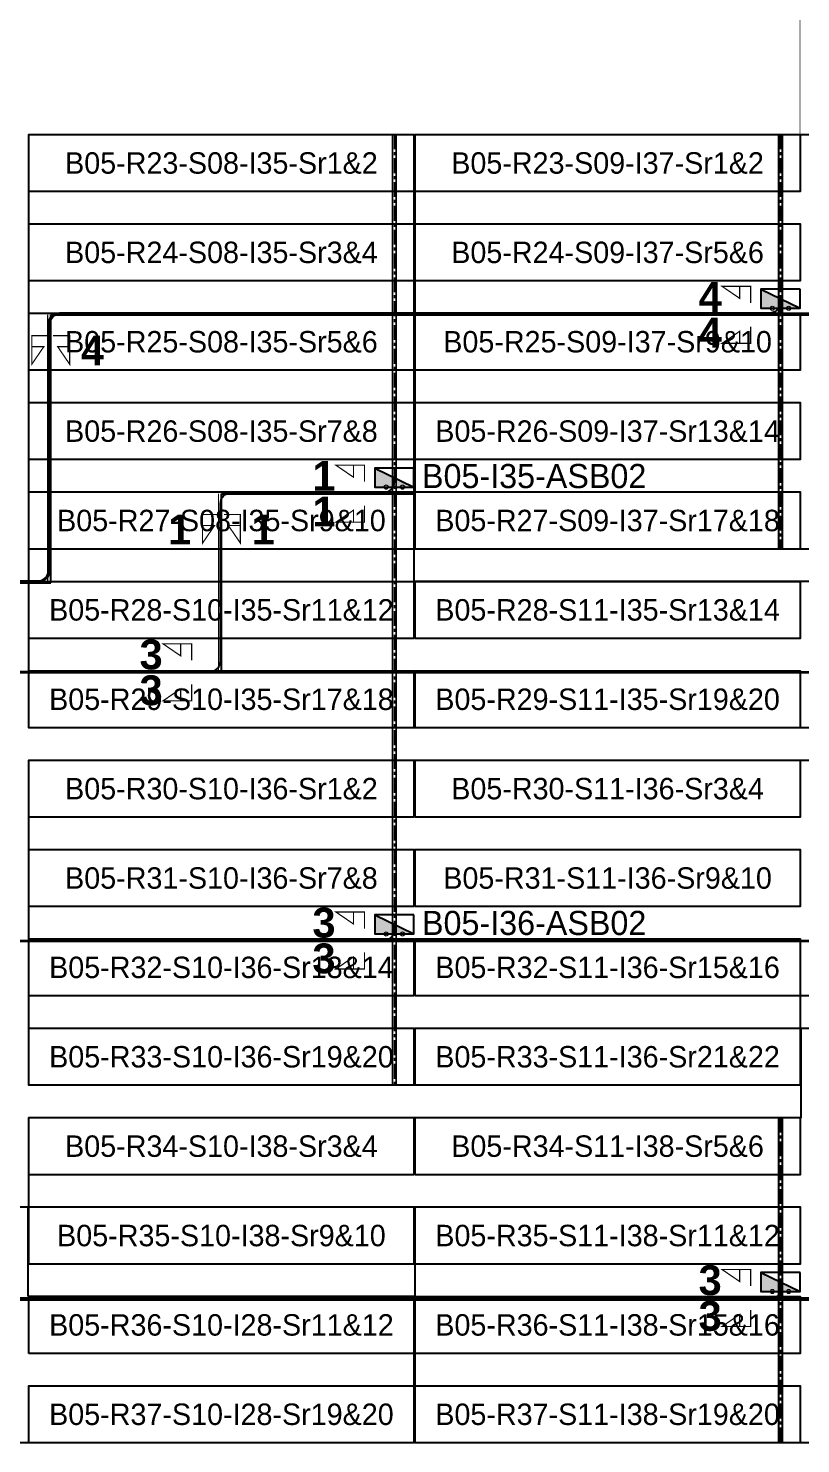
# Model space of a CAD drawing. Header units: metres. Extents: x 529746 to 530334, y 2675217 to 2675499.
# Drawn here: x 530042.3 to 530107.1, y 2675216.7 to 2675335.5 of the extents above; entities that cross this region are included whole.
import ezdxf
from ezdxf.enums import TextEntityAlignment as Align

# ---------------------------------------------------------------- set-up
doc = ezdxf.new("R2010")
doc.units = ezdxf.units.M
doc.linetypes.add('CENTER', pattern=[2, 1.25, -0.25, 0.25, -0.25])
doc.layers.add('Boundary-12.5 MW Block', color=6, linetype='Continuous', lineweight=9)
doc.layers.add('PILE', color=1, linetype='Continuous', lineweight=15)
for name, color, linetype in [('DC Trench BL-05', 40, 'Continuous'), ('E-Inverter Grouping', 2, 'Continuous'), ('Inverter Block-05', 7, 'Continuous'), ('LT Cable(AG) INV to LT Panel BL-05', 2, 'Continuous'), ('Messenger Wire Block-05 (Master Path)', 30, 'Continuous'), ('Messenger Wire Block-05 (MW Path)', 191, 'Continuous'), ('MMS Table Block-05', 8, 'Continuous'), ('Plan Line - DC BL-05', 40, 'Continuous'), ('Section Marking BL-05', 2, 'Continuous')]:
    doc.layers.add(name, color=color, linetype=linetype)
doc.styles.add('BoldTextStyle', font='arialbd.ttf')
doc.styles.get("Standard").update_dxf_attribs({"font": 'Adani Regular.ttf'})

# ---------------------------------------------------------------- blocks, each defined once
blk = doc.blocks.new('MMS Table (32.292 x 4.788)')
at = {"color": 0}
blk.add_lwpolyline([(0, -0.002), (0, 4.786), (32.292, 4.786), (32.292, -0.002)], close=True, dxfattribs=at)
at = {"color": 7}
blk.add_attdef('ID1', text='', height=1.8, dxfattribs=at).set_placement((16.146, 2.392), align=Align.MIDDLE_CENTER)
blk = doc.blocks.new('Inverter Block')
h = blk.add_hatch(color=0)
h.dxf.hatch_style = 1
h.paths.add_polyline_path([(-1.46, 2.27), (-1.46, 0.85), (1.46, 0.85)])
at = {"color": 0}
blk.add_lwpolyline([(1.46, 2.27), (-1.46, 2.27), (-1.46, 0.85), (1.46, 0.85)], close=True, dxfattribs=at)
blk.add_lwpolyline([(-1.46, 2.27), (1.46, 0.85)], dxfattribs=at)
at = {"layer": 'PILE'}
for centre in [(-0.61, 0.85), (0.61, 0.85)]:
    blk.add_circle(centre, 0.156, dxfattribs=at)
at = {"color": 7}
blk.add_attdef('ID', (-1.46, 3.01), '', height=1.8, dxfattribs=at)

msp = doc.modelspace()

# ---------------------------------------------------------------- linework, layer by layer
at = {"layer": 'Boundary-12.5 MW Block', "const_width": 0.05}
msp.add_lwpolyline([(529750.79, 2675486.79), (529745.89, 2675486.79), (529745.89, 2675499.08), (529972.54, 2675499.08), (529972.54, 2675484.08), (530107, 2675484.08), (530107, 2675326.58), (530333.75, 2675326.58), (530333.75, 2675216.79), (529750.79, 2675216.79)], close=True, dxfattribs=at)
at = {"layer": 'DC Trench BL-05', "color": 40, "const_width": 0.15}
for points in [[(530073.12, 2675326.58), (530072.82, 2675326.58), (530072.82, 2675246.79), (530073.12, 2675246.79)], [(530105.51, 2675326.58), (530105.21, 2675326.58), (530105.21, 2675291.79), (530105.51, 2675291.79)], [(530105.51, 2675244.08), (530105.21, 2675244.08), (530105.21, 2675216.79), (530105.51, 2675216.79)]]:
    msp.add_lwpolyline(points, close=True, dxfattribs=at)
at = {"layer": 'E-Inverter Grouping'}
for points in [[(530139.4, 2675276.79), (530042.32, 2675276.79), (530042.32, 2675326.58), (530074.61, 2675326.58), (530074.61, 2675289.08), (530139.4, 2675289.08)], [(530139.4, 2675274.08), (530139.4, 2675254.29), (530107, 2675254.29), (530107, 2675246.79), (530042.32, 2675246.79), (530042.32, 2675274.08)], [(530139.4, 2675216.79), (530074.71, 2675216.79), (530074.71, 2675231.79), (530042.32, 2675231.79), (530042.32, 2675244.08), (530107.1, 2675244.08), (530107.1, 2675251.58), (530139.4, 2675251.58)]]:
    msp.add_lwpolyline(points, close=True, dxfattribs=at)
at = {"layer": 'E-Inverter Grouping', "color": 3}
for points in [[(530139.4, 2675291.79), (530074.71, 2675291.79), (530074.71, 2675326.58), (530139.4, 2675326.58)], [(530042.22, 2675229.08), (530074.61, 2675229.08), (530074.61, 2675216.79), (529945.14, 2675216.79), (529945.14, 2675229.08), (529977.54, 2675229.08), (529977.54, 2675236.58), (530042.22, 2675236.58)]]:
    msp.add_lwpolyline(points, close=True, dxfattribs=at)
at = {"layer": 'LT Cable(AG) INV to LT Panel BL-05', "color": 5}
for points in [[(530004.71, 2675308.49), (530000.04, 2675308.49, 0.07041), (529999.79, 2675308.45), (529998.52, 2675308.09, -0.07041), (529998.27, 2675308.05), (529994.63, 2675308.05, 0.414214), (529993.73, 2675307.15), (529993.73, 2675290.88, 0.02076), (529993.73, 2675290.81), (529993.84, 2675289.56, -0.02076), (529993.84, 2675289.49), (529993.84, 2675289.04), (530043.15, 2675289.04, 0.414214), (530044.05, 2675289.94), (530044.05, 2675310.64, -0.414214), (530044.95, 2675311.54), (530298.82, 2675311.54, 0.414214), (530299.72, 2675312.44), (530299.72, 2675312.69)], [(530004.72, 2675308.47), (530000.05, 2675308.47, 0.07041), (529999.8, 2675308.43), (529998.53, 2675308.06, -0.07041), (529998.28, 2675308.03), (529994.66, 2675308.03, 0.414214), (529993.76, 2675307.13), (529993.76, 2675290.88, 0.02076), (529993.76, 2675290.81), (529993.86, 2675289.56, -0.02076), (529993.87, 2675289.49), (529993.87, 2675289.06), (530043.13, 2675289.06, 0.414214), (530044.03, 2675289.96), (530044.03, 2675310.66, -0.414214), (530044.93, 2675311.56), (530234.03, 2675311.56, 0.414214), (530234.93, 2675312.46), (530234.93, 2675312.69)], [(530004.72, 2675308.44), (530000.06, 2675308.44, 0.07041), (529999.81, 2675308.41), (529998.53, 2675308.04, -0.07041), (529998.28, 2675308), (529994.68, 2675308, 0.414214), (529993.78, 2675307.1), (529993.78, 2675290.88, 0.02076), (529993.78, 2675290.81), (529993.89, 2675289.56, -0.02076), (529993.89, 2675289.49), (529993.89, 2675289.09), (530043.1, 2675289.09, 0.414214), (530044, 2675289.99), (530044, 2675310.69, -0.414214), (530044.9, 2675311.59), (530169.25, 2675311.59, 0.414214), (530170.15, 2675312.49), (530170.15, 2675312.69)], [(530004.73, 2675308.42), (530000.07, 2675308.42, 0.07041), (529999.82, 2675308.38), (529998.53, 2675308.01, -0.07041), (529998.28, 2675307.98), (529994.71, 2675307.98, 0.414214), (529993.81, 2675307.08), (529993.81, 2675290.89, 0.02076), (529993.81, 2675290.81), (529993.91, 2675289.56, -0.02076), (529993.92, 2675289.49), (529993.92, 2675289.11), (530043.08, 2675289.11, 0.414214), (530043.98, 2675290.01), (530043.98, 2675310.71, -0.414214), (530044.88, 2675311.61), (530104.46, 2675311.61, 0.414214), (530105.36, 2675312.51), (530105.36, 2675312.69)], [(530000.49, 2675308.68), (529999.98, 2675308.68, 0.07041), (529999.73, 2675308.64), (529998.5, 2675308.29, -0.07041), (529998.25, 2675308.25), (529994.43, 2675308.25, 0.414214), (529993.53, 2675307.35), (529993.53, 2675290.87, 0.02076), (529993.53, 2675290.8), (529993.64, 2675289.55, -0.02076), (529993.64, 2675289.48), (529993.64, 2675229.74, 0.414214), (529994.54, 2675228.84), (530104.46, 2675228.84, 0.414214), (530105.36, 2675229.74), (530105.36, 2675230.19)], [(530000.51, 2675308.63), (529999.99, 2675308.63, 0.07041), (529999.74, 2675308.6), (529998.5, 2675308.24, -0.07041), (529998.25, 2675308.2), (529994.48, 2675308.2, 0.414214), (529993.58, 2675307.3), (529993.58, 2675290.88, 0.02076), (529993.58, 2675290.8), (529993.69, 2675289.55, -0.02076), (529993.69, 2675289.48), (529993.69, 2675259.79, 0.414214), (529994.59, 2675258.89), (530266.42, 2675258.89, 0.414214), (530267.32, 2675259.79), (530267.32, 2675260.19)], [(530000.52, 2675308.61), (530000, 2675308.61, 0.07041), (529999.75, 2675308.57), (529998.51, 2675308.21, -0.07041), (529998.26, 2675308.18), (529994.51, 2675308.18, 0.414214), (529993.61, 2675307.28), (529993.61, 2675290.88, 0.02076), (529993.61, 2675290.8), (529993.71, 2675289.56, -0.02076), (529993.72, 2675289.48), (529993.72, 2675259.81, 0.414214), (529994.62, 2675258.91), (530169.25, 2675258.91, 0.414214), (530170.15, 2675259.81), (530170.15, 2675260.19)], [(530002.52, 2675308.58), (530000.01, 2675308.58, 0.07041), (529999.76, 2675308.55), (529998.51, 2675308.19, -0.07041), (529998.26, 2675308.15), (529994.53, 2675308.15, 0.414214), (529993.63, 2675307.25), (529993.63, 2675290.88, 0.02076), (529993.63, 2675290.8), (529993.74, 2675289.56, -0.02076), (529993.74, 2675289.48), (529993.74, 2675259.84, 0.414214), (529994.64, 2675258.94), (530072.07, 2675258.94, 0.414214), (530072.97, 2675259.84), (530072.97, 2675260.19)], [(530002.52, 2675308.56), (530000.02, 2675308.56, 0.07041), (529999.77, 2675308.53), (529998.51, 2675308.16, -0.07041), (529998.26, 2675308.13), (529994.56, 2675308.13, 0.414214), (529993.66, 2675307.23), (529993.66, 2675290.88, 0.02076), (529993.66, 2675290.8), (529993.76, 2675289.56, -0.02076), (529993.77, 2675289.48), (529993.77, 2675282.36, 0.414214), (529994.67, 2675281.46), (530266.42, 2675281.46, 0.414214), (530267.32, 2675282.36), (530267.32, 2675282.69)], [(530002.53, 2675308.54), (530000.03, 2675308.54, 0.07041), (529999.78, 2675308.5), (529998.52, 2675308.14, -0.07041), (529998.27, 2675308.1), (529994.58, 2675308.1, 0.414214), (529993.68, 2675307.2), (529993.68, 2675290.88, 0.02076), (529993.68, 2675290.81), (529993.79, 2675289.56, -0.02076), (529993.79, 2675289.48), (529993.79, 2675282.39, 0.414214), (529994.69, 2675281.49), (530169.25, 2675281.49, 0.414214), (530170.15, 2675282.39), (530170.15, 2675282.69)], [(530002.54, 2675308.51), (530000.03, 2675308.51, 0.07041), (529999.79, 2675308.48), (529998.52, 2675308.11, -0.07041), (529998.27, 2675308.08), (529994.61, 2675308.08, 0.414214), (529993.71, 2675307.18), (529993.71, 2675290.88, 0.02076), (529993.71, 2675290.81), (529993.81, 2675289.56, -0.02076), (529993.82, 2675289.49), (529993.82, 2675282.41, 0.414214), (529994.72, 2675281.51), (530057.49, 2675281.51, 0.414214), (530058.39, 2675282.41), (530058.39, 2675295.61, -0.414214), (530059.29, 2675296.51), (530072.07, 2675296.51, 0.414214), (530072.97, 2675297.41), (530072.97, 2675297.69)]]:
    msp.add_lwpolyline(points, format="xyb", dxfattribs=at)
at = {"layer": 'LT Cable(AG) INV to LT Panel BL-05'}
for points in [[(530001.6, 2675309.04), (530000.07, 2675309.04, 0.119614), (529999.66, 2675308.94), (529998.61, 2675308.4, -0.119614), (529998.2, 2675308.3), (529994.38, 2675308.3, 0.414214), (529993.48, 2675307.4), (529993.48, 2675290.87, 0.02076), (529993.48, 2675290.8), (529993.59, 2675289.55, -0.02076), (529993.59, 2675289.48), (529993.59, 2675229.69, 0.414214), (529994.49, 2675228.79), (530266.42, 2675228.79, 0.414214), (530267.32, 2675229.69), (530267.32, 2675230.19)], [(530001.6, 2675309.02), (530000.07, 2675309.02, 0.119614), (529999.66, 2675308.92), (529998.61, 2675308.38, -0.119614), (529998.2, 2675308.28), (529994.41, 2675308.28, 0.414214), (529993.51, 2675307.38), (529993.51, 2675290.87, 0.02076), (529993.51, 2675290.8), (529993.61, 2675289.55, -0.02076), (529993.62, 2675289.48), (529993.62, 2675229.71, 0.414214), (529994.52, 2675228.81), (530169.25, 2675228.81, 0.414214), (530170.15, 2675229.71), (530170.15, 2675230.19)]]:
    msp.add_lwpolyline(points, format="xyb", dxfattribs=at)
at = {"layer": 'Messenger Wire Block-05 (Master Path)'}
for points in [[(530044.15, 2675288.94), (530044.15, 2675311.44)], [(530044.15, 2675311.44), (530301.36, 2675311.44)], [(530058.47, 2675281.44), (530058.47, 2675296.43)], [(530058.47, 2675296.43), (530074.61, 2675296.43)], [(529993.74, 2675288.94), (530044.15, 2675288.94)], [(529993.74, 2675281.44), (530268.96, 2675281.44)], [(529993.74, 2675258.94), (530268.96, 2675258.94)], [(529993.74, 2675228.94), (530268.96, 2675228.94)]]:
    msp.add_lwpolyline(points, dxfattribs=at)
at = {"layer": 'Messenger Wire Block-05 (MW Path)', "const_width": 0.1}
for points in [[(530043.9, 2675288.94), (530043.9, 2675311.44)], [(530044.15, 2675311.44), (530301.36, 2675311.44)], [(530058.22, 2675281.44), (530058.22, 2675296.43)], [(530058.47, 2675296.43), (530074.61, 2675296.43)], [(529993.74, 2675288.94), (530044.15, 2675288.94)], [(529993.74, 2675281.44), (530268.96, 2675281.44)], [(529993.74, 2675258.94), (530268.96, 2675258.94)], [(529993.74, 2675228.94), (530268.96, 2675228.94)]]:
    msp.add_lwpolyline(points, dxfattribs=at)
at = {"layer": 'Plan Line - DC BL-05', "color": 6, "linetype": 'CENTER'}
for points in [[(530072.97, 2675326.58), (530072.97, 2675246.79)], [(530105.36, 2675326.58), (530105.36, 2675291.79)], [(530105.36, 2675244.08), (530105.36, 2675216.79)]]:
    msp.add_lwpolyline(points, dxfattribs=at)
at = {"layer": 'Section Marking BL-05', "color": 94, "lineweight": 35, "true_color": 0x00a500, "const_width": 0.1}
for points in [[(530102.86, 2675312.44), (530102.86, 2675313.83), (530100.46, 2675313.83), (530101.94, 2675312.82), (530101.94, 2675313.83)], [(530102.86, 2675310.44), (530102.86, 2675309.05), (530100.46, 2675309.05), (530101.94, 2675310.06), (530101.94, 2675309.05)], [(530043.95, 2675309.69), (530042.56, 2675309.69), (530042.56, 2675307.29), (530043.57, 2675308.77), (530042.56, 2675308.77)], [(530044.35, 2675309.69), (530045.74, 2675309.69), (530045.74, 2675307.29), (530044.73, 2675308.77), (530045.74, 2675308.77)], [(530070.47, 2675297.43), (530070.47, 2675298.82), (530068.07, 2675298.82), (530069.55, 2675297.81), (530069.55, 2675298.82)], [(530058.27, 2675294.68), (530056.88, 2675294.68), (530056.88, 2675292.28), (530057.89, 2675293.76), (530056.88, 2675293.76)], [(530058.67, 2675294.68), (530060.06, 2675294.68), (530060.06, 2675292.28), (530059.05, 2675293.76), (530060.06, 2675293.76)], [(530070.47, 2675295.43), (530070.47, 2675294.04), (530068.07, 2675294.04), (530069.55, 2675295.05), (530069.55, 2675294.04)], [(530055.97, 2675282.44), (530055.97, 2675283.83), (530053.57, 2675283.83), (530055.05, 2675282.82), (530055.05, 2675283.83)], [(530055.97, 2675280.44), (530055.97, 2675279.05), (530053.57, 2675279.05), (530055.05, 2675280.06), (530055.05, 2675279.05)], [(530070.47, 2675259.94), (530070.47, 2675261.33), (530068.07, 2675261.33), (530069.55, 2675260.32), (530069.55, 2675261.33)], [(530070.47, 2675257.94), (530070.47, 2675256.55), (530068.07, 2675256.55), (530069.55, 2675257.56), (530069.55, 2675256.55)], [(530102.86, 2675229.94), (530102.86, 2675231.33), (530100.46, 2675231.33), (530101.94, 2675230.32), (530101.94, 2675231.33)], [(530102.86, 2675227.94), (530102.86, 2675226.55), (530100.46, 2675226.55), (530101.94, 2675227.56), (530101.94, 2675226.55)]]:
    msp.add_lwpolyline(points, dxfattribs=at)

# ---------------------------------------------------------------- block references
at = {"layer": 'Inverter Block-05'}
ref = msp.add_blockref('Inverter Block', (530105.36, 2675311.03), dxfattribs=dict(at, xscale=1.124999999976148, yscale=1.124999999976148, zscale=1.124999999976148))
ref.add_attrib('ID', 'B05-I37-ASB01', (530107.68, 2675311.9), dxfattribs={"layer": '0', "color": 7, "height": 2.025})
ref = msp.add_blockref('Inverter Block', (530072.97, 2675296.03), dxfattribs=dict(at, xscale=1.124999999976148, yscale=1.124999999976148, zscale=1.124999999976148))
ref.add_attrib('ID', 'B05-I35-ASB02', (530075.29, 2675296.9), dxfattribs={"layer": '0', "color": 7, "height": 2.025})
ref = msp.add_blockref('Inverter Block', (530072.97, 2675258.53), dxfattribs=dict(at, xscale=1.124999999976148, yscale=1.124999999976148, zscale=1.124999999976148))
ref.add_attrib('ID', 'B05-I36-ASB02', (530075.29, 2675259.4), dxfattribs={"layer": '0', "color": 7, "height": 2.025})
ref = msp.add_blockref('Inverter Block', (530105.36, 2675228.53), dxfattribs=dict(at, xscale=1.124999999976148, yscale=1.124999999976148, zscale=1.124999999976148))
ref.add_attrib('ID', 'B05-I38-ASB03', (530107.68, 2675229.4), dxfattribs={"layer": '0', "color": 7, "height": 2.025})
at = {"layer": 'MMS Table Block-05'}
for p, values in [((530042.32, 2675321.79), {'ID1': 'B05-R23-S08-I35-Sr1&2'}), ((530074.71, 2675321.79), {'ID1': 'B05-R23-S09-I37-Sr1&2'}), ((530042.32, 2675314.29), {'ID1': 'B05-R24-S08-I35-Sr3&4'}), ((530074.71, 2675314.29), {'ID1': 'B05-R24-S09-I37-Sr5&6'}), ((530042.32, 2675306.79), {'ID1': 'B05-R25-S08-I35-Sr5&6'}), ((530074.71, 2675306.79), {'ID1': 'B05-R25-S09-I37-Sr9&10'}), ((530042.32, 2675299.29), {'ID1': 'B05-R26-S08-I35-Sr7&8'}), ((530074.71, 2675299.29), {'ID1': 'B05-R26-S09-I37-Sr13&14'}), ((530042.32, 2675291.79), {'ID1': 'B05-R27-S08-I35-Sr9&10'}), ((530074.71, 2675291.79), {'ID1': 'B05-R27-S09-I37-Sr17&18'}), ((530042.32, 2675284.29), {'ID1': 'B05-R28-S10-I35-Sr11&12'}), ((530074.71, 2675284.29), {'ID1': 'B05-R28-S11-I35-Sr13&14'}), ((530042.32, 2675276.79), {'ID1': 'B05-R29-S10-I35-Sr17&18'}), ((530074.71, 2675276.79), {'ID1': 'B05-R29-S11-I35-Sr19&20'}), ((530042.32, 2675269.29), {'ID1': 'B05-R30-S10-I36-Sr1&2'}), ((530074.71, 2675269.29), {'ID1': 'B05-R30-S11-I36-Sr3&4'}), ((530042.32, 2675261.79), {'ID1': 'B05-R31-S10-I36-Sr7&8'}), ((530074.71, 2675261.79), {'ID1': 'B05-R31-S11-I36-Sr9&10'}), ((530042.32, 2675254.29), {'ID1': 'B05-R32-S10-I36-Sr13&14'}), ((530074.71, 2675254.29), {'ID1': 'B05-R32-S11-I36-Sr15&16'}), ((530042.32, 2675246.79), {'ID1': 'B05-R33-S10-I36-Sr19&20'}), ((530074.71, 2675246.79), {'ID1': 'B05-R33-S11-I36-Sr21&22'}), ((530042.32, 2675239.29), {'ID1': 'B05-R34-S10-I38-Sr3&4'}), ((530074.71, 2675239.29), {'ID1': 'B05-R34-S11-I38-Sr5&6'}), ((530042.32, 2675231.79), {'ID1': 'B05-R35-S10-I38-Sr9&10'}), ((530074.71, 2675231.79), {'ID1': 'B05-R35-S11-I38-Sr11&12'}), ((530042.32, 2675224.29), {'ID1': 'B05-R36-S10-I28-Sr11&12'}), ((530074.71, 2675224.29), {'ID1': 'B05-R36-S11-I38-Sr15&16'}), ((530042.32, 2675216.79), {'ID1': 'B05-R37-S10-I28-Sr19&20'}), ((530074.71, 2675216.79), {'ID1': 'B05-R37-S11-I38-Sr19&20'})]:
    msp.add_blockref('MMS Table (32.292 x 4.788)', p, dxfattribs=at).add_auto_attribs(values)

# ---------------------------------------------------------------- texts
at = {"layer": 'Section Marking BL-05', "color": 94, "true_color": 0x00a500, "style": 'BoldTextStyle'}
for s, p in [('4', (530099.46, 2675312.94)), ('4', (530099.46, 2675309.94)), ('4', (530047.65, 2675308.44)), ('1', (530067.07, 2675297.93)), ('1', (530067.07, 2675294.93)), ('1', (530054.97, 2675293.43)), ('1', (530061.97, 2675293.43)), ('3', (530052.57, 2675282.94)), ('3', (530052.57, 2675279.94)), ('3', (530067.07, 2675260.44)), ('3', (530067.07, 2675257.44)), ('3', (530099.46, 2675230.44)), ('3', (530099.46, 2675227.44))]:
    msp.add_text(s, height=2.5, dxfattribs=at).set_placement(p, align=Align.MIDDLE_CENTER)

doc.saveas('drawing.dxf')
